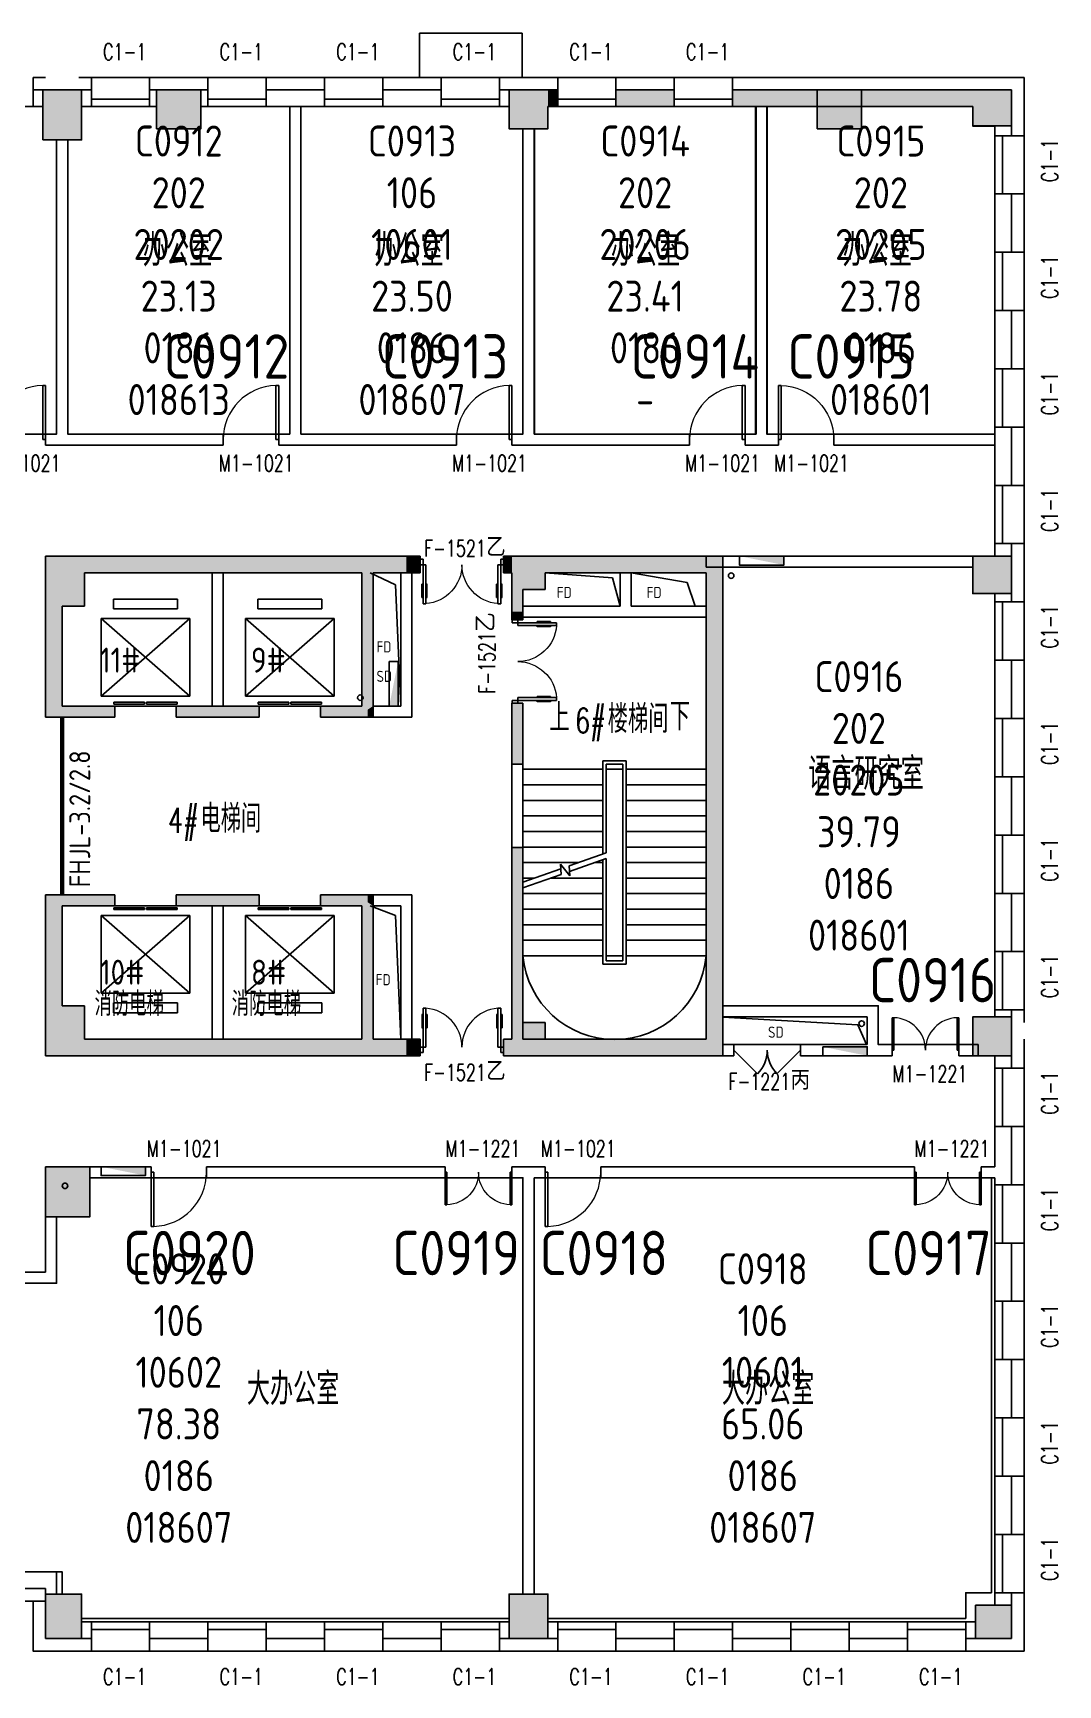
# Model space of a CAD drawing. Extents: x 1296333 to 1372130, y 313528 to 416301.
# Drawn here: x 1353669 to 1372130, y 313528 to 343290 of the extents above; entities that cross this region are included whole.
import ezdxf
from ezdxf.enums import TextEntityAlignment as Align

# ---------------------------------------------------------------- set-up
doc = ezdxf.new("R2010")
doc.units = 0
doc.header["$LTSCALE"] = 1000
doc.header["$MEASUREMENT"] = 0
for name, color, linetype in [('body', 30, 'Continuous'), ('name', 1, 'Continuous'), ('RM$', 5, 'Continuous'), ('RM$TXT', 5, 'Continuous'), ('消防', 222, 'Continuous')]:
    doc.layers.add(name, color=color, linetype=linetype)
doc.styles.add('-宋体', font='GBENOR.shx', dxfattribs={"bigfont": 'GBCBIG.shx'})
doc.styles.add('_TCH_DIM', font='SIMPLEX', dxfattribs={"bigfont": 'GBCBIG'})
doc.styles.add('_TCH_WINDOW', font='txt.shx', dxfattribs={"height": 3.5, "bigfont": 'hztxt.shx'})
doc.styles.get("Standard").update_dxf_attribs({"font": 'gbenor.shx', "bigfont": 'gbcbig.shx'})

# ---------------------------------------------------------------- blocks, each defined once
blk = doc.blocks.new('cde')
at = {"layer": '消防'}
blk.add_hatch(color=256, dxfattribs=at).paths.add_polyline_path([(-873427, -271674), (-874227, -271674), (-873427, -271834)])
blk.add_lwpolyline([(-874227, -271674), (-873427, -271674), (-873427, -271834), (-874227, -271834)], close=True, dxfattribs=at)
blk = doc.blocks.new('dxwq')
at = {"layer": 'name'}
for s, height, p in [('11#', 450, (-1113045, -382377)), ('9#', 450, (-1110324, -382377)), ('10#', 450, (-1113045, -388000)), ('8#', 450, (-1110324, -388000)), ('消防电梯', 434, (-1110671, -388562))]:
    blk.add_text(s, height=height, dxfattribs=at).set_placement(p)
blk = doc.blocks.new('$WINLIB2D$00000004')
for p, q in [((-0.5, 0.5), (0.5, 0.5)), ((-0.5, 0.241), (0.5, 0.241)), ((-0.5, -0.5), (0.5, -0.5))]:
    blk.add_line(p, q)
blk = doc.blocks.new('$DorLib2D$00000002')
for p, q in [((-0.5, 0), (-0.5, 0.4875)), ((-0.475, 0.4875), (-0.5, 0.4875)), ((-0.475, 0), (-0.475, 0.4875)), ((0.475, 0), (0.475, 0.4875)), ((0.475, 0.4875), (0.5, 0.4875)), ((0.5, 0), (0.5, 0.4875)), ((-0.5, 0), (-0.475, 0)), ((0.5, 0), (0.475, 0))]:
    blk.add_line(p, q)
at = {"lineweight": 13}
for centre, start, end in [((-0.4875, 0), 0, 88.53072), ((0.4875, 0), 91.46928, 180)]:
    blk.add_arc(centre, 0.4875, start, end, dxfattribs=at)
blk = doc.blocks.new('$DorLib2D$00000001')
for p, q in [((0.45, 0.975), (0.5, 0.975)), ((0.45, 0), (0.45, 0.975)), ((0.5, 0), (0.5, 0.975)), ((0.5, 0), (0.45, 0))]:
    blk.add_line(p, q)
at = {"lineweight": 13}
blk.add_arc((0.475, 0), 0.975, 91.4693, 180, dxfattribs=at)
blk = doc.blocks.new('$TCHSYS$LDOR22D')
for p, q in [((-0.517, 0.833), (-0.017, 0.833)), ((-0.517, 0.833), (-0.517, 0.667)), ((-0.017, 0.833), (-0.017, 0.667)), ((0.017, 0.833), (0.017, 0.667)), ((0.017, 0.833), (0.517, 0.833)), ((0.517, 0.833), (0.517, 0.667)), ((-0.517, 0.667), (-0.017, 0.667)), ((0.017, 0.667), (0.517, 0.667)), ((-0.5, 0.5), (0.5, 0.5))]:
    blk.add_line(p, q)
blk = doc.blocks.new('$DorLib2D$00000011')
for p, q in [((-0.467, 0.471), (-0.467, -0.062)), ((-0.467, 0.471), (-0.433, 0.471)), ((-0.433, 0.471), (-0.433, 0.004)), ((0.433, 0.471), (0.433, 0.004)), ((0.467, 0.471), (0.433, 0.471)), ((0.467, 0.471), (0.467, -0.062)), ((-0.483, 0.396), (-0.467, 0.396)), ((-0.483, 0.235), (-0.467, 0.235)), ((-0.417, 0.396), (-0.433, 0.396)), ((-0.417, 0.235), (-0.433, 0.235)), ((0.417, 0.396), (0.433, 0.396)), ((0.417, 0.235), (0.433, 0.235)), ((0.483, 0.396), (0.467, 0.396)), ((0.483, 0.235), (0.467, 0.235)), ((-0.5, 0.004), (-0.433, 0.004)), ((-0.5, 0.004), (-0.5, -0.062)), ((0.5, 0.004), (0.433, 0.004)), ((0.5, 0.004), (0.5, -0.062)), ((-0.5, -0.062), (-0.467, -0.062)), ((0.5, -0.062), (0.467, -0.062))]:
    blk.add_line(p, q)
at = {"lineweight": 13}
for p, q in [((-0.483, 0.396), (-0.483, 0.235)), ((-0.417, 0.396), (-0.417, 0.235)), ((0.417, 0.396), (0.417, 0.235)), ((0.483, 0.396), (0.483, 0.235))]:
    blk.add_line(p, q, dxfattribs=at)
for centre, start, end in [((-0.467, 0.004), 0, 85.904), ((0.467, 0.004), 94.096, 180)]:
    blk.add_arc(centre, 0.467, start, end, dxfattribs=at)
blk = doc.blocks.new('$DorLib2D$00000116')
at = {"color": 0}
for p, q in [((-0.5, 0), (-0.146, 0.354)), ((0.5, 0), (0.146, 0.354))]:
    blk.add_line(p, q, dxfattribs=at)
for centre, start, end in [((-0.5, 0), 0, 45), ((0.5, 0), 135, 180)]:
    blk.add_arc(centre, 0.5, start, end, dxfattribs=at)

msp = doc.modelspace()

# ---------------------------------------------------------------- hatches: boundary and pattern name
at = {"layer": 'body'}
for points in [[(1353843, 341364), (1354543, 341364), (1354543, 342265), (1353843, 342265)], [(1355894, 342265), (1355894, 341565), (1356694, 341565), (1356694, 342265)], [(1362244, 342265), (1362244, 341564), (1362944, 341564), (1362944, 342265)], [(1362944, 342265), (1362944, 341965), (1363119, 341965), (1363119, 342265)], [(1365219, 342265), (1364169, 342265), (1364169, 341965), (1365219, 341965)], [(1370594, 341965), (1370594, 342265), (1366269, 342265), (1366269, 341965)], [(1367794, 342264), (1367794, 341564), (1368594, 341564), (1368594, 342264)], [(1370594, 341615), (1371294, 341615), (1371294, 342265), (1370594, 342265)], [(1353894, 332965), (1354594, 332965), (1354594, 333865), (1353894, 333865)], [(1354594, 333865), (1354594, 333565), (1356994, 333565), (1356994, 333865)], [(1356994, 333865), (1356994, 333565), (1359594, 333565), (1359694, 333665), (1359694, 333865)], [(1359694, 333665), (1359594, 333565), (1359594, 331165), (1359694, 331098), (1359794, 331165), (1359794, 333565)], [(1359694, 333665), (1359794, 333565), (1360394, 333565), (1360394, 333865), (1359694, 333865)], [(1360394, 333565), (1360644, 333565), (1360644, 333865), (1360394, 333865)], [(1362294, 333865), (1362144, 333865), (1362144, 333565), (1362294, 333565)], [(1362294, 333265), (1362894, 333265), (1362894, 333865), (1362294, 333865)], [(1362894, 333865), (1362894, 333565), (1364344, 333565), (1364344, 333865)], [(1364344, 333865), (1364344, 333565), (1365794, 333565), (1366094, 333865)], [(1366094, 333865), (1365794, 333565), (1365794, 332865), (1366094, 332865)], [(1370594, 333190), (1371294, 333190), (1371294, 333865), (1370594, 333865)], [(1362494, 333265), (1362294, 333265), (1362294, 332865), (1362494, 332865)], [(1354194, 332965), (1353894, 332965), (1353894, 330965), (1354194, 331165)], [(1362294, 332865), (1362294, 332715), (1362494, 332715), (1362494, 332865)], [(1366094, 332865), (1365794, 332865), (1365794, 325165), (1366094, 324865)], [(1353894, 330965), (1355144, 330965), (1355144, 331165), (1354194, 331165)], [(1356994, 331165), (1356244, 331165), (1356244, 330965), (1356994, 330965)], [(1356994, 330965), (1357744, 330965), (1357744, 331165), (1356994, 331165)], [(1359594, 331165), (1358844, 331165), (1358844, 330965), (1359694, 330965), (1359694, 331098)], [(1359694, 331098), (1359694, 330965), (1359794, 330965), (1359794, 331165)], [(1362494, 330115), (1362494, 331215), (1362294, 331215), (1362294, 330115)], [(1362294, 325465), (1362494, 325465), (1362494, 328615), (1362294, 328615)], [(1353894, 325765), (1354194, 325765), (1354194, 327565), (1353894, 327765)], [(1354194, 327565), (1355144, 327565), (1355144, 327765), (1353894, 327765)], [(1356994, 327765), (1356244, 327765), (1356244, 327565), (1356994, 327565)], [(1356994, 327565), (1357744, 327565), (1357744, 327765), (1356994, 327765)], [(1359694, 327765), (1358844, 327765), (1358844, 327565), (1359594, 327565), (1359694, 327631)], [(1359794, 327765), (1359694, 327765), (1359694, 327631), (1359794, 327565)], [(1359694, 327631), (1359594, 327565), (1359594, 325165), (1359694, 325065), (1359794, 325165), (1359794, 327565)], [(1353894, 324865), (1354594, 324865), (1354594, 325765), (1353894, 325765)], [(1362294, 324865), (1362894, 324865), (1362894, 325465), (1362294, 325465)], [(1370594, 324865), (1371294, 324865), (1371294, 325565), (1370594, 325565)], [(1354594, 325165), (1354594, 324865), (1356994, 324865), (1356994, 325165)], [(1356994, 325165), (1356994, 324865), (1359694, 324865), (1359694, 325065), (1359594, 325165)], [(1359694, 325065), (1359694, 324865), (1360394, 324865), (1360394, 325165), (1359794, 325165)], [(1360394, 324865), (1360644, 324865), (1360644, 325165), (1360394, 325165)], [(1362594, 324865), (1362294, 324865), (1362294, 325165), (1362144, 325165), (1362144, 324865), (1362594, 324865)], [(1362894, 325165), (1362894, 324865), (1362594, 324865), (1362594, 324865), (1366094, 324865), (1365794, 325165)], [(1353894, 321965), (1354694, 321965), (1354694, 322865), (1353894, 322865)], [(1353894, 314365), (1354544, 314365), (1354544, 315165), (1353894, 315165)], [(1362244, 314365), (1362944, 314365), (1362944, 315165), (1362244, 315165)], [(1370644, 314365), (1371294, 314365), (1371294, 314965), (1370644, 314965)]]:
    msp.add_hatch(color=256, dxfattribs=at).paths.add_polyline_path(points)

# ---------------------------------------------------------------- linework, layer by layer
for p, q in [((1360630, 342490), (1360630, 343290)), ((1360630, 343290), (1362480, 343290)), ((1362480, 342490), (1362480, 343290)), ((1353894, 342490), (1353669, 342490)), ((1353669, 342490), (1353669, 342265)), ((1353843, 342265), (1353669, 342265)), ((1353669, 342265), (1353669, 341965)), ((1354543, 342265), (1353843, 342265)), ((1353843, 342265), (1353843, 341364)), ((1354719, 342490), (1354494, 342490)), ((1354719, 342265), (1354543, 342265)), ((1354543, 341364), (1354543, 342265)), ((1354719, 342490), (1354719, 342265)), ((1354719, 341965), (1354719, 342265)), ((1356294, 342490), (1355769, 342490)), ((1355769, 342490), (1355769, 342265)), ((1355894, 342265), (1355769, 342265)), ((1355769, 342265), (1355769, 341965)), ((1355894, 342265), (1355894, 341565)), ((1356694, 342265), (1355894, 342265)), ((1356819, 342490), (1356294, 342490)), ((1356819, 342265), (1356694, 342265)), ((1356694, 341565), (1356694, 342265)), ((1356819, 342490), (1356819, 342265)), ((1356819, 341965), (1356819, 342265)), ((1358919, 342490), (1357869, 342490)), ((1357869, 342490), (1357869, 342265)), ((1358919, 342265), (1357869, 342265)), ((1357869, 342265), (1357869, 341965)), ((1358919, 342490), (1358919, 342265)), ((1358919, 341965), (1358919, 342265)), ((1361019, 342490), (1359969, 342490)), ((1359969, 342490), (1359969, 342265)), ((1361019, 342265), (1359969, 342265)), ((1359969, 342265), (1359969, 341965)), ((1361019, 342490), (1361019, 342265)), ((1361019, 341965), (1361019, 342265)), ((1362585, 342490), (1362069, 342490)), ((1362069, 342490), (1362069, 342265)), ((1362244, 342265), (1362069, 342265)), ((1362069, 342265), (1362069, 341965)), ((1362244, 342265), (1362244, 341564)), ((1362944, 342265), (1362244, 342265)), ((1363119, 342490), (1362585, 342490)), ((1363119, 342265), (1362944, 342265)), ((1363119, 342490), (1363119, 342265)), ((1363119, 341965), (1363119, 342265)), ((1365219, 342490), (1364169, 342490)), ((1364169, 342490), (1364169, 342265)), ((1365219, 342265), (1364169, 342265)), ((1364169, 342265), (1364169, 341965)), ((1365219, 342490), (1365219, 342265)), ((1365219, 341965), (1365219, 342265)), ((1371519, 342490), (1366269, 342490)), ((1366269, 342490), (1366269, 342265)), ((1370594, 342265), (1366269, 342265)), ((1366269, 342265), (1366269, 341965)), ((1367794, 342264), (1367794, 341564)), ((1368594, 342264), (1367794, 342264)), ((1368594, 341564), (1368594, 342264)), ((1371294, 342265), (1370594, 342265)), ((1371294, 341615), (1371294, 342265)), ((1371519, 341440), (1371519, 342490)), ((1353669, 341965), (1353843, 341965)), ((1354543, 341965), (1354719, 341965)), ((1355769, 341965), (1355894, 341965)), ((1356694, 341965), (1356819, 341965)), ((1357869, 341965), (1358919, 341965)), ((1358294, 341965), (1358294, 336065)), ((1358494, 341965), (1358294, 341965)), ((1358494, 341965), (1358494, 336065)), ((1359969, 341965), (1361019, 341965)), ((1362069, 341965), (1362244, 341965)), ((1362944, 341965), (1363119, 341965)), ((1362944, 341564), (1362944, 341965)), ((1364169, 341965), (1365219, 341965)), ((1366269, 341965), (1370594, 341965)), ((1366694, 341965), (1366694, 336065)), ((1366894, 341965), (1366694, 341965)), ((1366894, 341965), (1366894, 336065)), ((1370594, 341965), (1370594, 341615)), ((1353843, 341364), (1354543, 341364)), ((1354093, 341364), (1354093, 336065)), ((1354293, 341364), (1354293, 336065)), ((1355894, 341565), (1356694, 341565)), ((1362244, 341564), (1362944, 341564)), ((1362493, 341564), (1362493, 336065)), ((1362693, 341564), (1362693, 336065)), ((1367794, 341564), (1368594, 341564)), ((1370594, 341615), (1371294, 341615)), ((1370994, 341615), (1370994, 341440)), ((1370994, 341440), (1371294, 341440)), ((1371294, 341440), (1371294, 341615)), ((1371519, 341440), (1371294, 341440)), ((1371294, 340390), (1370994, 340390)), ((1370994, 340390), (1370994, 339340)), ((1371294, 339340), (1371294, 340390)), ((1371519, 340390), (1371294, 340390)), ((1371519, 339340), (1371519, 340390)), ((1370994, 339340), (1371294, 339340)), ((1371519, 339340), (1371294, 339340)), ((1371294, 338290), (1370994, 338290)), ((1370994, 338290), (1370994, 337240)), ((1371294, 337240), (1371294, 338290)), ((1371519, 338290), (1371294, 338290)), ((1371519, 337240), (1371519, 338290)), ((1370994, 337240), (1371294, 337240)), ((1371519, 337240), (1371294, 337240)), ((1354093, 336065), (1353893, 336065)), ((1353893, 336065), (1353893, 335865)), ((1357094, 336065), (1354293, 336065)), ((1357094, 335865), (1357094, 336065)), ((1358294, 336065), (1358094, 336065)), ((1358094, 336065), (1358094, 335865)), ((1361294, 336065), (1358494, 336065)), ((1361294, 335865), (1361294, 336065)), ((1362493, 336065), (1362294, 336065)), ((1362294, 336065), (1362294, 335865)), ((1365494, 336065), (1362693, 336065)), ((1365494, 335865), (1365494, 336065)), ((1366694, 336065), (1366494, 336065)), ((1366494, 336065), (1366494, 335865)), ((1367094, 336065), (1366894, 336065)), ((1367094, 335865), (1367094, 336065)), ((1370994, 336065), (1368094, 336065)), ((1368094, 336065), (1368094, 335865)), ((1371294, 336190), (1370994, 336190)), ((1370994, 336190), (1370994, 335140)), ((1370994, 335865), (1370994, 336065)), ((1371294, 335140), (1371294, 336190)), ((1371519, 336190), (1371294, 336190)), ((1371519, 335140), (1371519, 336190)), ((1353893, 335865), (1354093, 335865)), ((1354093, 335865), (1357094, 335865)), ((1358094, 335865), (1358294, 335865)), ((1358294, 335865), (1361294, 335865)), ((1362294, 335865), (1362485, 335865)), ((1362485, 335865), (1365494, 335865)), ((1366494, 335865), (1366694, 335865)), ((1366694, 335865), (1367094, 335865)), ((1368094, 335865), (1370994, 335865)), ((1370994, 335140), (1371294, 335140)), ((1371519, 335140), (1371294, 335140)), ((1371294, 334090), (1370994, 334090)), ((1370994, 334090), (1370994, 333865)), ((1371294, 333865), (1371294, 334090)), ((1371519, 334090), (1371294, 334090)), ((1371519, 333865), (1371519, 334090)), ((1354594, 333865), (1353894, 333865)), ((1353894, 333865), (1353894, 332965)), ((1354594, 333865), (1356994, 333865)), ((1356994, 333865), (1359694, 333865)), ((1359694, 333865), (1360394, 333865)), ((1360644, 333865), (1360394, 333865)), ((1360644, 333565), (1360644, 333865)), ((1362294, 333865), (1362144, 333865)), ((1362144, 333865), (1362144, 333565)), ((1362894, 333865), (1362294, 333865)), ((1362894, 333865), (1364344, 333865)), ((1364344, 333865), (1366094, 333865)), ((1370594, 333865), (1365794, 333865)), ((1365794, 333665), (1365794, 333865)), ((1370594, 333665), (1365794, 333665)), ((1366094, 333865), (1366094, 332865)), ((1371294, 333865), (1370594, 333865)), ((1370594, 333865), (1370594, 333190)), ((1371294, 333190), (1371294, 333865)), ((1371519, 333040), (1371519, 333865)), ((1354594, 333565), (1356994, 333565)), ((1354594, 332965), (1354594, 333565)), ((1356894, 333565), (1356894, 331165)), ((1356994, 333565), (1359594, 333565)), ((1357094, 333565), (1357094, 331165)), ((1359594, 333565), (1359594, 331165)), ((1359744, 333565), (1360199, 333348)), ((1359794, 333565), (1359794, 331165)), ((1359794, 333565), (1360394, 333565)), ((1360199, 333348), (1360294, 331165)), ((1360294, 333565), (1360294, 331165)), ((1360394, 333565), (1360644, 333565)), ((1360494, 333565), (1360494, 330965)), ((1362144, 333565), (1362294, 333565)), ((1362294, 333565), (1362294, 333265)), ((1362894, 333565), (1364104, 333474)), ((1362894, 333565), (1364344, 333565)), ((1362894, 333265), (1362894, 333565)), ((1364104, 333474), (1364244, 332965)), ((1364244, 332965), (1364244, 333565)), ((1364344, 333565), (1365794, 333565)), ((1364444, 333565), (1365454, 333391)), ((1364444, 332965), (1364444, 333565)), ((1365454, 333391), (1365594, 332965)), ((1365794, 333565), (1365794, 332865)), ((1355119, 333090), (1355119, 332915)), ((1356269, 333090), (1355119, 333090)), ((1356269, 332915), (1356269, 333090)), ((1357719, 333090), (1357719, 332915)), ((1358869, 333090), (1357719, 333090)), ((1358869, 332915), (1358869, 333090)), ((1362294, 332865), (1362294, 333265)), ((1362494, 333265), (1362894, 333265)), ((1362494, 332865), (1362494, 333265)), ((1370594, 333190), (1371294, 333190)), ((1370994, 333190), (1370994, 333040)), ((1370994, 333040), (1371294, 333040)), ((1371294, 333040), (1371294, 333190)), ((1371519, 333040), (1371294, 333040)), ((1353894, 330965), (1353894, 332965)), ((1354194, 331165), (1354194, 332965)), ((1354194, 332965), (1354594, 332965)), ((1354894, 332740), (1354894, 331340)), ((1356494, 332740), (1354894, 332740)), ((1354894, 332740), (1356494, 331340)), ((1354894, 331340), (1356494, 332740)), ((1355119, 332915), (1356269, 332915)), ((1356494, 331340), (1356494, 332740)), ((1357494, 332740), (1357494, 331340)), ((1359094, 332740), (1357494, 332740)), ((1357494, 332740), (1359094, 331340)), ((1357494, 331340), (1359094, 332740)), ((1357719, 332915), (1358869, 332915)), ((1359094, 331340), (1359094, 332740)), ((1362294, 332865), (1362294, 332715)), ((1362494, 332965), (1364244, 332965)), ((1362494, 332715), (1362494, 332865)), ((1362494, 332765), (1364344, 332765)), ((1364344, 332765), (1365794, 332765)), ((1364444, 332965), (1365794, 332965)), ((1365794, 332865), (1365794, 325165)), ((1366094, 332865), (1366094, 324865)), ((1362294, 332715), (1362494, 332715)), ((1371294, 331990), (1370994, 331990)), ((1370994, 331990), (1370994, 330940)), ((1371294, 330940), (1371294, 331990)), ((1371519, 331990), (1371294, 331990)), ((1371519, 330940), (1371519, 331990)), ((1354894, 331340), (1356494, 331340)), ((1357494, 331340), (1359094, 331340)), ((1353894, 330965), (1355144, 330965)), ((1355144, 331165), (1354194, 331165)), ((1355144, 330965), (1355144, 331165)), ((1356994, 331165), (1356244, 331165)), ((1356244, 331165), (1356244, 330965)), ((1356244, 330965), (1356994, 330965)), ((1357744, 331165), (1356994, 331165)), ((1356994, 330965), (1357744, 330965)), ((1357744, 330965), (1357744, 331165)), ((1359594, 331165), (1358844, 331165)), ((1358844, 331165), (1358844, 330965)), ((1358844, 330965), (1359694, 330965)), ((1359694, 330965), (1359794, 330965)), ((1359794, 331165), (1360294, 331165)), ((1359794, 331165), (1359794, 331165)), ((1359794, 331165), (1359794, 330965)), ((1359794, 330965), (1360494, 330965)), ((1362494, 331215), (1362294, 331215)), ((1362294, 331215), (1362294, 330115)), ((1362494, 330115), (1362494, 331215)), ((1370994, 330940), (1371294, 330940)), ((1371519, 330940), (1371294, 330940)), ((1362294, 330115), (1362294, 328615)), ((1362294, 330115), (1362494, 330115)), ((1362494, 330115), (1362494, 328615)), ((1364354, 330175), (1363934, 330175)), ((1363934, 330175), (1363934, 328501)), ((1364294, 330115), (1363994, 330115)), ((1363994, 330115), (1363994, 328522)), ((1364294, 326575), (1364294, 330115)), ((1364354, 326515), (1364354, 330175)), ((1362494, 330025), (1362494, 327993)), ((1363934, 330025), (1362494, 330025)), ((1363994, 330025), (1363994, 328522)), ((1363994, 330025), (1364294, 330025)), ((1364294, 326665), (1364294, 330025)), ((1364354, 330025), (1365794, 330025)), ((1365794, 326665), (1365794, 330025)), ((1371294, 329890), (1370994, 329890)), ((1370994, 329890), (1370994, 328840)), ((1371294, 328840), (1371294, 329890)), ((1371519, 329890), (1371294, 329890)), ((1371519, 328840), (1371519, 329890)), ((1363934, 329745), (1362494, 329745)), ((1363934, 329465), (1362494, 329465)), ((1364354, 329745), (1365794, 329745)), ((1364354, 329465), (1365794, 329465)), ((1363934, 329185), (1362494, 329185)), ((1364354, 329185), (1365794, 329185)), ((1363934, 328905), (1362494, 328905)), ((1364354, 328905), (1365794, 328905)), ((1362294, 325465), (1362294, 328615)), ((1362294, 328615), (1362494, 328615)), ((1363934, 328625), (1362494, 328625)), ((1362494, 325465), (1362494, 328615)), ((1364354, 328625), (1365794, 328625)), ((1370994, 328840), (1371294, 328840)), ((1371519, 328840), (1371294, 328840)), ((1363491, 328345), (1362494, 328345)), ((1363338, 328108), (1363167, 328316)), ((1363167, 328316), (1363182, 328130)), ((1363994, 328522), (1363325, 328286)), ((1363325, 328286), (1363338, 328108)), ((1363994, 328416), (1363332, 328183)), ((1363934, 328345), (1363792, 328345)), ((1363934, 328395), (1363934, 326515)), ((1363994, 328416), (1363994, 326665)), ((1363994, 328416), (1363994, 326575)), ((1364354, 328345), (1365794, 328345)), ((1363174, 328233), (1362494, 327993)), ((1363182, 328130), (1362494, 327887)), ((1362696, 328065), (1362494, 328065)), ((1363934, 328065), (1362997, 328065)), ((1364354, 328065), (1365794, 328065)), ((1353894, 325765), (1353894, 327765)), ((1355144, 327765), (1353894, 327765)), ((1355144, 327565), (1355144, 327765)), ((1356994, 327765), (1356244, 327765)), ((1356244, 327765), (1356244, 327565)), ((1357744, 327765), (1356994, 327765)), ((1357744, 327565), (1357744, 327765)), ((1359694, 327765), (1358844, 327765)), ((1358844, 327765), (1358844, 327565)), ((1359794, 327765), (1359694, 327765)), ((1359794, 327565), (1359794, 327765)), ((1359794, 327765), (1360494, 327765)), ((1360494, 327765), (1360494, 325165)), ((1362494, 327887), (1362494, 326665)), ((1363934, 327785), (1362494, 327785)), ((1364354, 327785), (1365794, 327785)), ((1371294, 327790), (1370994, 327790)), ((1370994, 327790), (1370994, 326740)), ((1371294, 326740), (1371294, 327790)), ((1371519, 327790), (1371294, 327790)), ((1371519, 326740), (1371519, 327790)), ((1354194, 325765), (1354194, 327565)), ((1354194, 327565), (1355144, 327565)), ((1354894, 325990), (1354894, 327390)), ((1354894, 327390), (1356494, 327390)), ((1354894, 325990), (1356494, 327390)), ((1354894, 327390), (1356494, 325990)), ((1356244, 327565), (1356994, 327565)), ((1356494, 327390), (1356494, 325990)), ((1356894, 327565), (1356894, 325165)), ((1356994, 327565), (1357744, 327565)), ((1357094, 327565), (1357094, 325165)), ((1357494, 325990), (1357494, 327390)), ((1357494, 327390), (1359094, 327390)), ((1357494, 325990), (1359094, 327390)), ((1357494, 327390), (1359094, 325990)), ((1358844, 327565), (1359594, 327565)), ((1359094, 327390), (1359094, 325990)), ((1359594, 327565), (1359594, 325165)), ((1359744, 327565), (1360199, 327389)), ((1359794, 327565), (1359794, 327565)), ((1359794, 327565), (1359794, 325165)), ((1359794, 327565), (1360294, 327565)), ((1360199, 327389), (1360294, 325165)), ((1360294, 327565), (1360294, 325165)), ((1363934, 327505), (1362494, 327505)), ((1364354, 327505), (1365794, 327505)), ((1363934, 327225), (1362494, 327225)), ((1364354, 327225), (1365794, 327225)), ((1363934, 326945), (1362494, 326945)), ((1364354, 326945), (1365794, 326945)), ((1363934, 326665), (1362494, 326665)), ((1362494, 326665), (1362494, 325165)), ((1363934, 326665), (1362494, 326665)), ((1363934, 326515), (1364354, 326515)), ((1364294, 326665), (1363994, 326665)), ((1363994, 326575), (1364294, 326575)), ((1364354, 326665), (1365794, 326665)), ((1365794, 326665), (1364354, 326665)), ((1365794, 325165), (1365794, 326665)), ((1370994, 326740), (1371294, 326740)), ((1371519, 326740), (1371294, 326740)), ((1356494, 325990), (1354894, 325990)), ((1359094, 325990), (1357494, 325990)), ((1353894, 325765), (1353894, 324865)), ((1354594, 325765), (1354194, 325765)), ((1354594, 325165), (1354594, 325765)), ((1355119, 325640), (1355119, 325815)), ((1355119, 325815), (1356269, 325815)), ((1356269, 325640), (1355119, 325640)), ((1356269, 325815), (1356269, 325640)), ((1357719, 325640), (1357719, 325815)), ((1357719, 325815), (1358869, 325815)), ((1358869, 325640), (1357719, 325640)), ((1358869, 325815), (1358869, 325640)), ((1368894, 325765), (1366094, 325765)), ((1366094, 325565), (1366094, 325765)), ((1368894, 325765), (1368894, 325065)), ((1371294, 325690), (1370994, 325690)), ((1370994, 325690), (1370994, 325565)), ((1371294, 325565), (1371294, 325690)), ((1371519, 325690), (1371294, 325690)), ((1371519, 325465), (1371519, 325690)), ((1362294, 325465), (1362294, 325165)), ((1362894, 325465), (1362494, 325465)), ((1362894, 325165), (1362894, 325465)), ((1368694, 325565), (1366094, 325565)), ((1366094, 325558), (1368524, 325423)), ((1368524, 325423), (1368681, 325065)), ((1368694, 325565), (1368694, 325065)), ((1371294, 325565), (1370594, 325565)), ((1370594, 325565), (1370594, 324865)), ((1371294, 324865), (1371294, 325565)), ((1354594, 325165), (1356994, 325165)), ((1356994, 325165), (1359594, 325165)), ((1359794, 325165), (1360394, 325165)), ((1360644, 325165), (1360394, 325165)), ((1360644, 324865), (1360644, 325165)), ((1362294, 325165), (1362144, 325165)), ((1362144, 325165), (1362144, 324865)), ((1362494, 325165), (1365794, 325165)), ((1362894, 325165), (1365794, 325165)), ((1366294, 325065), (1366094, 325065)), ((1366094, 325065), (1366094, 324865)), ((1367494, 325065), (1366294, 325065)), ((1366294, 324865), (1366294, 325065)), ((1368694, 325065), (1367494, 325065)), ((1367494, 325065), (1367494, 324865)), ((1369144, 325065), (1368894, 325065)), ((1369144, 324865), (1369144, 325065)), ((1370694, 325065), (1370344, 325065)), ((1370344, 325065), (1370344, 324865)), ((1370694, 324865), (1370694, 325065)), ((1371519, 324640), (1371519, 325165)), ((1353894, 324865), (1354594, 324865)), ((1354594, 324865), (1356994, 324865)), ((1356994, 324865), (1359694, 324865)), ((1359694, 324865), (1360394, 324865)), ((1360394, 324865), (1360644, 324865)), ((1362144, 324865), (1362294, 324865)), ((1362294, 324865), (1362894, 324865)), ((1362894, 324865), (1366094, 324865)), ((1366094, 324865), (1366294, 324865)), ((1367494, 324865), (1368794, 324865)), ((1368794, 324865), (1369144, 324865)), ((1370344, 324865), (1370694, 324865)), ((1370594, 324865), (1371294, 324865)), ((1370994, 324865), (1370994, 324640)), ((1371294, 324640), (1371294, 324865)), ((1370994, 324640), (1371294, 324640)), ((1371519, 324640), (1371294, 324640)), ((1371294, 323590), (1370994, 323590)), ((1370994, 323590), (1370994, 322865)), ((1371294, 322865), (1371294, 323590)), ((1371519, 323590), (1371294, 323590)), ((1371519, 322865), (1371519, 323590)), ((1354694, 322865), (1353894, 322865)), ((1353894, 322865), (1353894, 321965)), ((1355794, 322865), (1354694, 322865)), ((1354694, 321965), (1354694, 322865)), ((1354694, 322665), (1355794, 322665)), ((1355794, 322665), (1355794, 322865)), ((1361094, 322865), (1356794, 322865)), ((1356794, 322865), (1356794, 322665)), ((1356794, 322665), (1361094, 322665)), ((1361094, 322665), (1361094, 322865)), ((1362494, 322865), (1362294, 322865)), ((1362294, 322865), (1362294, 322665)), ((1362294, 322665), (1362494, 322665)), ((1362894, 322865), (1362494, 322865)), ((1362494, 315165), (1362494, 322665)), ((1362694, 315165), (1362694, 322665)), ((1362694, 322665), (1362894, 322665)), ((1362894, 322665), (1362894, 322865)), ((1369544, 322865), (1363894, 322865)), ((1363894, 322865), (1363894, 322665)), ((1363894, 322665), (1369544, 322665)), ((1369544, 322665), (1369544, 322865)), ((1370994, 322865), (1370744, 322865)), ((1370744, 322865), (1370744, 322665)), ((1370744, 322665), (1370994, 322665)), ((1370994, 322665), (1370994, 322540)), ((1371288, 322665), (1371288, 322665)), ((1371294, 322540), (1371294, 322865)), ((1371294, 322865), (1371294, 322865)), ((1371519, 322540), (1371519, 322865)), ((1370994, 322540), (1371294, 322540)), ((1371519, 322540), (1371294, 322540)), ((1353894, 320965), (1353894, 321965)), ((1353894, 321965), (1354694, 321965)), ((1354094, 320965), (1354094, 321965)), ((1371294, 321490), (1370994, 321490)), ((1370994, 321490), (1370994, 320440)), ((1371294, 320440), (1371294, 321490)), ((1371519, 321490), (1371294, 321490)), ((1371519, 320440), (1371519, 321490)), ((1353894, 320965), (1350094, 320965)), ((1354094, 320765), (1354094, 320965)), ((1353894, 320765), (1350094, 320765)), ((1353894, 320765), (1353894, 320765)), ((1353894, 320765), (1354094, 320765)), ((1370994, 320440), (1371294, 320440)), ((1371519, 320440), (1371294, 320440)), ((1371294, 319390), (1370994, 319390)), ((1370994, 319390), (1370994, 318340)), ((1371294, 318340), (1371294, 319390)), ((1371519, 319390), (1371294, 319390)), ((1371519, 318340), (1371519, 319390)), ((1370994, 318340), (1371294, 318340)), ((1371519, 318340), (1371294, 318340)), ((1371294, 317290), (1370994, 317290)), ((1370994, 317290), (1370994, 316240)), ((1371294, 316240), (1371294, 317290)), ((1371519, 317290), (1371294, 317290)), ((1371519, 316240), (1371519, 317290)), ((1370994, 316240), (1371294, 316240)), ((1371519, 316240), (1371294, 316240)), ((1353444, 315565), (1354094, 315565)), ((1354094, 315165), (1354094, 315565)), ((1353144, 315265), (1353894, 315265)), ((1353894, 315165), (1353894, 315265)), ((1371294, 315190), (1370994, 315190)), ((1370994, 315190), (1370994, 314965)), ((1371294, 314965), (1371294, 315190)), ((1371519, 315190), (1371294, 315190)), ((1371519, 314140), (1371519, 315190)), ((1352919, 315040), (1353894, 315040)), ((1354544, 315165), (1353894, 315165)), ((1353894, 315165), (1353894, 314365)), ((1354544, 314365), (1354544, 315165)), ((1362944, 315165), (1362244, 315165)), ((1362244, 315165), (1362244, 314365)), ((1362944, 314365), (1362944, 315165)), ((1371294, 314965), (1370644, 314965)), ((1370644, 314965), (1370644, 314365)), ((1371294, 314365), (1371294, 314965)), ((1354719, 314665), (1354544, 314665)), ((1354719, 314365), (1354719, 314665)), ((1356819, 314665), (1355769, 314665)), ((1355769, 314665), (1355769, 314365)), ((1356819, 314365), (1356819, 314665)), ((1358919, 314665), (1357869, 314665)), ((1357869, 314665), (1357869, 314365)), ((1358919, 314365), (1358919, 314665)), ((1361019, 314665), (1359969, 314665)), ((1359969, 314665), (1359969, 314365)), ((1361019, 314365), (1361019, 314665)), ((1362244, 314665), (1362069, 314665)), ((1362069, 314665), (1362069, 314365)), ((1363119, 314665), (1362944, 314665)), ((1363119, 314365), (1363119, 314665)), ((1365219, 314665), (1364169, 314665)), ((1364169, 314665), (1364169, 314365)), ((1365219, 314365), (1365219, 314665)), ((1367319, 314665), (1366269, 314665)), ((1366269, 314665), (1366269, 314365)), ((1367319, 314365), (1367319, 314665)), ((1369419, 314665), (1368369, 314665)), ((1368369, 314665), (1368369, 314365)), ((1369419, 314365), (1369419, 314665)), ((1370644, 314665), (1370469, 314665)), ((1370469, 314665), (1370469, 314365)), ((1353894, 314365), (1354544, 314365)), ((1354544, 314365), (1354719, 314365)), ((1354719, 314140), (1354719, 314365)), ((1355769, 314365), (1356819, 314365)), ((1355769, 314140), (1355769, 314365)), ((1356819, 314140), (1356819, 314365)), ((1357869, 314365), (1358919, 314365)), ((1357869, 314140), (1357869, 314365)), ((1358919, 314140), (1358919, 314365)), ((1359969, 314365), (1361019, 314365)), ((1359969, 314140), (1359969, 314365)), ((1361019, 314140), (1361019, 314365)), ((1362069, 314365), (1362244, 314365)), ((1362069, 314140), (1362069, 314365)), ((1362244, 314365), (1362944, 314365)), ((1362944, 314365), (1363119, 314365)), ((1363119, 314140), (1363119, 314365)), ((1364169, 314365), (1365219, 314365)), ((1364169, 314140), (1364169, 314365)), ((1365219, 314140), (1365219, 314365)), ((1366269, 314365), (1367319, 314365)), ((1366269, 314140), (1366269, 314365)), ((1367319, 314140), (1367319, 314365)), ((1368369, 314365), (1369419, 314365)), ((1368369, 314140), (1368369, 314365)), ((1369419, 314140), (1369419, 314365)), ((1370469, 314365), (1370644, 314365)), ((1370469, 314140), (1370469, 314365)), ((1370644, 314365), (1371294, 314365)), ((1353894, 314140), (1354719, 314140)), ((1355769, 314140), (1356819, 314140)), ((1357869, 314140), (1358919, 314140)), ((1359969, 314140), (1361019, 314140)), ((1362069, 314140), (1362594, 314140)), ((1362594, 314140), (1363119, 314140)), ((1364169, 314140), (1365219, 314140)), ((1366269, 314140), (1367319, 314140)), ((1368369, 314140), (1369419, 314140)), ((1370469, 314140), (1371519, 314140))]:
    msp.add_line(p, q, dxfattribs=at)
for points in [[(1363126, 330455, 0, 0, 0), (1363126, 329925, 120, 0, 0), (1363126, 329475, 0, 0, 0)], [(1365281, 330576, 0, 0, 0), (1365281, 326248, 0, 0, 0), (1363131, 326248, 0, 0, 0), (1363131, 328634, 120, 0, 0), (1363131, 329084, 0, 0, 0)]]:
    msp.add_lwpolyline(points, format="xyseb", dxfattribs=at)
msp.add_lwpolyline([(1353894, 314140), (1353669, 314140), (1353669, 315040)], dxfattribs=at)
msp.add_arc((1364144, 326815), 1657, 185.2155, 354.7845, dxfattribs=at)
at = {"layer": 'RM$'}
for points in [[(1353843, 341364), (1353843, 341965), (1350519, 341965), (1350519, 336065), (1354093, 336065), (1354093, 341364)], [(1358294, 341965), (1358294, 336065), (1354293, 336065), (1354293, 341364), (1354543, 341364), (1354543, 341965), (1355894, 341965), (1355894, 341565), (1356694, 341565), (1356694, 341965)], [(1358494, 341965), (1362244, 341965), (1362244, 341564), (1362493, 341564), (1362493, 336065), (1358494, 336065)], [(1366685, 341964), (1362944, 341964), (1362944, 341564), (1362702, 341564), (1362702, 336064), (1366685, 336064)], [(1366885, 341964), (1366885, 341964), (1366885, 341964), (1367794, 341964), (1367794, 341564), (1368594, 341564), (1368594, 341964), (1370594, 341964), (1370594, 341614), (1370994, 341614), (1370994, 336064), (1366885, 336064)], [(1366094, 333665), (1370594, 333665), (1370594, 333190), (1370994, 333190), (1370994, 325565), (1370594, 325565), (1370594, 325065), (1368893, 325065), (1368894, 325765), (1366094, 325765)], [(1350094, 320765), (1350094, 320065), (1350444, 320065), (1350444, 319165), (1351194, 319165), (1351194, 318265), (1351944, 318265), (1351944, 317365), (1352694, 317365), (1352694, 316465), (1353444, 316465), (1353444, 315565), (1354194, 315565), (1354194, 315165), (1354544, 315165), (1354544, 314727), (1362244, 314727), (1362244, 315165), (1362494, 315165), (1362494, 322665), (1354694, 322665), (1354694, 321965), (1354094, 321965), (1354094, 320765)], [(1362694, 322665), (1370931, 322665), (1370931, 315190), (1370469, 315190), (1370469, 314727), (1362944, 314727), (1362944, 315165), (1362694, 315165)]]:
    msp.add_lwpolyline(points, close=True, dxfattribs=at)
at = {"layer": '消防', "const_width": 80}
msp.add_lwpolyline([(1354194, 330965), (1354194, 327765)], dxfattribs=at)
at = {"layer": '消防', "linetype": 'Continuous'}
for centre in [(1366244, 333514), (1359564, 331315), (1368594, 325444), (1354244, 322520)]:
    msp.add_circle(centre, 50, dxfattribs=at)

# ---------------------------------------------------------------- block references
at = {"layer": 'body'}
ref = msp.add_blockref('$WINLIB2D$00000004', (1355244, 342227), dxfattribs=dict(at, xscale=1050, yscale=525, zscale=1050, rotation=180))
ref.add_attrib('A', 'C1-1', (1354929, 342803), dxfattribs={"height": 297.5, "style": '_TCH_WINDOW', "width": 0.705882})
ref = msp.add_blockref('$WINLIB2D$00000004', (1357344, 342227), dxfattribs=dict(at, xscale=1050, yscale=525, zscale=1050, rotation=180))
ref.add_attrib('A', 'C1-1', (1357029, 342803), dxfattribs={"height": 297.5, "style": '_TCH_WINDOW', "width": 0.705882})
ref = msp.add_blockref('$WINLIB2D$00000004', (1359444, 342227), dxfattribs=dict(at, xscale=1050, yscale=525, zscale=1050, rotation=180))
ref.add_attrib('A', 'C1-1', (1359129, 342803), dxfattribs={"height": 297.5, "style": '_TCH_WINDOW', "width": 0.705882})
ref = msp.add_blockref('$WINLIB2D$00000004', (1361544, 342227), dxfattribs=dict(at, xscale=1050, yscale=525, zscale=1050, rotation=180))
ref.add_attrib('A', 'C1-1', (1361229, 342803), dxfattribs={"height": 297.5, "style": '_TCH_WINDOW', "width": 0.705882})
ref = msp.add_blockref('$WINLIB2D$00000004', (1363644, 342227), dxfattribs=dict(at, xscale=1050, yscale=525, zscale=1050, rotation=180))
ref.add_attrib('A', 'C1-1', (1363329, 342803), dxfattribs={"height": 297.5, "style": '_TCH_WINDOW', "width": 0.705882})
ref = msp.add_blockref('$WINLIB2D$00000004', (1365744, 342227), dxfattribs=dict(at, xscale=1050, yscale=525, zscale=1050, rotation=180))
ref.add_attrib('A', 'C1-1', (1365429, 342803), dxfattribs={"height": 297.5, "style": '_TCH_WINDOW', "width": 0.705882})
ref = msp.add_blockref('$WINLIB2D$00000004', (1371256, 340915), dxfattribs=dict(at, xscale=1050, yscale=525, zscale=1050, rotation=90.00000000000165))
ref.add_attrib('A', 'C1-1', (1372130, 340600), dxfattribs={"height": 297.5, "rotation": 90, "style": '_TCH_WINDOW', "width": 0.705882})
ref = msp.add_blockref('$WINLIB2D$00000004', (1371256, 338815), dxfattribs=dict(at, xscale=1050, yscale=525, zscale=1050, rotation=90.00000000000165))
ref.add_attrib('A', 'C1-1', (1372130, 338500), dxfattribs={"height": 297.5, "rotation": 90, "style": '_TCH_WINDOW', "width": 0.705882})
ref = msp.add_blockref('$WINLIB2D$00000004', (1371256, 336715), dxfattribs=dict(at, xscale=1050, yscale=525, zscale=1050, rotation=90.00000000000165))
ref.add_attrib('A', 'C1-1', (1372130, 336400), dxfattribs={"height": 297.5, "rotation": 90, "style": '_TCH_WINDOW', "width": 0.705882})
ref = msp.add_blockref('$DorLib2D$00000001', (1353393, 335965), dxfattribs=dict(at, xscale=-1000, yscale=-1000, zscale=-1000, rotation=180))
ref.add_attrib('A', 'M1-1021', (1352815, 335391), dxfattribs={"height": 297.5, "style": '_TCH_WINDOW', "width": 0.705882})
ref = msp.add_blockref('$DorLib2D$00000001', (1357594, 335965), dxfattribs=dict(at, xscale=-1000, yscale=-1000, zscale=-1000, rotation=180))
ref.add_attrib('A', 'M1-1021', (1357016, 335391), dxfattribs={"height": 297.5, "style": '_TCH_WINDOW', "width": 0.705882})
ref = msp.add_blockref('$DorLib2D$00000001', (1361794, 335965), dxfattribs=dict(at, xscale=-1000, yscale=-1000, zscale=-1000, rotation=180))
ref.add_attrib('A', 'M1-1021', (1361216, 335391), dxfattribs={"height": 297.5, "style": '_TCH_WINDOW', "width": 0.705882})
ref = msp.add_blockref('$DorLib2D$00000001', (1365994, 335965), dxfattribs=dict(at, xscale=-1000, yscale=-1000, zscale=-1000, rotation=180))
ref.add_attrib('A', 'M1-1021', (1365416, 335391), dxfattribs={"height": 297.5, "style": '_TCH_WINDOW', "width": 0.705882})
ref = msp.add_blockref('$DorLib2D$00000001', (1367594, 335965), dxfattribs=dict(at, xscale=1000, yscale=-1000, zscale=1000, rotation=180))
ref.add_attrib('A', 'M1-1021', (1367016, 335391), dxfattribs={"height": 297.5, "style": '_TCH_WINDOW', "width": 0.705882})
ref = msp.add_blockref('$WINLIB2D$00000004', (1371256, 334615), dxfattribs=dict(at, xscale=1050, yscale=525, zscale=1050, rotation=90.00000000000165))
ref.add_attrib('A', 'C1-1', (1372130, 334300), dxfattribs={"height": 297.5, "rotation": 90, "style": '_TCH_WINDOW', "width": 0.705882})
for name, p, xscale, yscale, zscale in [('$DorLib2D$00000011', (1361394, 333715), 1500, -1500, 1500), ('$TCHSYS$LDOR22D', (1355694, 331065), 1100, 200, 1100), ('$TCHSYS$LDOR22D', (1358294, 331065), 1100, 200, 1100), ('$TCHSYS$LDOR22D', (1355694, 327665), 1100, -200, 1100), ('$DorLib2D$00000011', (1361394, 325015), 1500, 1500, 1500)]:
    msp.add_blockref(name, p, dxfattribs=dict(at, xscale=xscale, yscale=yscale, zscale=zscale))
ref = msp.add_blockref('$WINLIB2D$00000004', (1371256, 332515), dxfattribs=dict(at, xscale=1050, yscale=525, zscale=1050, rotation=90.00000000000318))
ref.add_attrib('A', 'C1-1', (1372130, 332200), dxfattribs={"height": 297.5, "rotation": 90, "style": '_TCH_WINDOW', "width": 0.705882})
for name, p, xscale, yscale, zscale, rotation in [('$DorLib2D$00000011', (1362394, 331965), 1500, -1500, 1500, 89.99999999996666), ('$TCHSYS$LDOR22D', (1358294, 327665), -1100, 200, -1100, 180), ('$DorLib2D$00000116', (1366894, 324965), 1200, 1200, 1200, 180)]:
    msp.add_blockref(name, p, dxfattribs=dict(at, xscale=xscale, yscale=yscale, zscale=zscale, rotation=rotation))
ref = msp.add_blockref('$WINLIB2D$00000004', (1371256, 330415), dxfattribs=dict(at, xscale=1050, yscale=525, zscale=1050, rotation=90.00000000000318))
ref.add_attrib('A', 'C1-1', (1372130, 330100), dxfattribs={"height": 297.5, "rotation": 90, "style": '_TCH_WINDOW', "width": 0.705882})
ref = msp.add_blockref('$WINLIB2D$00000004', (1371256, 328315), dxfattribs=dict(at, xscale=1050, yscale=525, zscale=1050, rotation=90.00000000000318))
ref.add_attrib('A', 'C1-1', (1372130, 328000), dxfattribs={"height": 297.5, "rotation": 90, "style": '_TCH_WINDOW', "width": 0.705882})
ref = msp.add_blockref('$WINLIB2D$00000004', (1371256, 326215), dxfattribs=dict(at, xscale=1050, yscale=525, zscale=1050, rotation=90.00000000000318))
ref.add_attrib('A', 'C1-1', (1372130, 325900), dxfattribs={"height": 297.5, "rotation": 90, "style": '_TCH_WINDOW', "width": 0.705882})
ref = msp.add_blockref('$DorLib2D$00000002', (1369744, 324965), dxfattribs=dict(at, xscale=-1200, yscale=-1200, zscale=-1200, rotation=180))
ref.add_attrib('A', 'M1-1221', (1369149, 324391), dxfattribs={"height": 297.5, "style": '_TCH_WINDOW', "width": 0.705882})
ref = msp.add_blockref('$WINLIB2D$00000004', (1371256, 324115), dxfattribs=dict(at, xscale=1050, yscale=525, zscale=1050, rotation=90.0000000000174))
ref.add_attrib('A', 'C1-1', (1372130, 323800), dxfattribs={"height": 297.5, "rotation": 90, "style": '_TCH_WINDOW', "width": 0.705882})
ref = msp.add_blockref('$DorLib2D$00000001', (1356294, 322765), dxfattribs=dict(at, xscale=1000, yscale=1000, zscale=1000, rotation=180))
ref.add_attrib('A', 'M1-1021', (1355716, 323041), dxfattribs={"height": 297.5, "style": '_TCH_WINDOW', "width": 0.705882})
ref = msp.add_blockref('$DorLib2D$00000002', (1361694, 322765), dxfattribs=dict(at, xscale=-1200, yscale=1200, zscale=-1200, rotation=180))
ref.add_attrib('A', 'M1-1221', (1361099, 323041), dxfattribs={"height": 297.5, "style": '_TCH_WINDOW', "width": 0.705882})
ref = msp.add_blockref('$DorLib2D$00000001', (1363394, 322765), dxfattribs=dict(at, xscale=1000, yscale=1000, zscale=1000, rotation=180.0000000000008))
ref.add_attrib('A', 'M1-1021', (1362816, 323041), dxfattribs={"height": 297.5, "style": '_TCH_WINDOW', "width": 0.705882})
ref = msp.add_blockref('$DorLib2D$00000002', (1370144, 322765), dxfattribs=dict(at, xscale=-1200, yscale=1200, zscale=-1200, rotation=180.0000000000008))
ref.add_attrib('A', 'M1-1221', (1369549, 323041), dxfattribs={"height": 297.5, "style": '_TCH_WINDOW', "width": 0.705882})
ref = msp.add_blockref('$WINLIB2D$00000004', (1371256, 322015), dxfattribs=dict(at, xscale=1050, yscale=525, zscale=1050, rotation=90))
ref.add_attrib('A', 'C1-1', (1372130, 321700), dxfattribs={"height": 297.5, "rotation": 90, "style": '_TCH_WINDOW', "width": 0.705882})
ref = msp.add_blockref('$WINLIB2D$00000004', (1371256, 319915), dxfattribs=dict(at, xscale=1050, yscale=525, zscale=1050, rotation=90))
ref.add_attrib('A', 'C1-1', (1372130, 319600), dxfattribs={"height": 297.5, "rotation": 90, "style": '_TCH_WINDOW', "width": 0.705882})
ref = msp.add_blockref('$WINLIB2D$00000004', (1371256, 317815), dxfattribs=dict(at, xscale=1050, yscale=525, zscale=1050, rotation=90))
ref.add_attrib('A', 'C1-1', (1372130, 317500), dxfattribs={"height": 297.5, "rotation": 90, "style": '_TCH_WINDOW', "width": 0.705882})
ref = msp.add_blockref('$WINLIB2D$00000004', (1371256, 315715), dxfattribs=dict(at, xscale=1050, yscale=525, zscale=1050, rotation=90))
ref.add_attrib('A', 'C1-1', (1372130, 315400), dxfattribs={"height": 297.5, "rotation": 90, "style": '_TCH_WINDOW', "width": 0.705882})
ref = msp.add_blockref('$WINLIB2D$00000004', (1355244, 314402), dxfattribs=dict(at, xscale=-1050, yscale=525, zscale=-1050))
ref.add_attrib('A', 'C1-1', (1354929, 313528), dxfattribs={"height": 297.5, "style": '_TCH_WINDOW', "width": 0.705882})
ref = msp.add_blockref('$WINLIB2D$00000004', (1357344, 314402), dxfattribs=dict(at, xscale=-1050, yscale=525, zscale=-1050))
ref.add_attrib('A', 'C1-1', (1357029, 313528), dxfattribs={"height": 297.5, "style": '_TCH_WINDOW', "width": 0.705882})
ref = msp.add_blockref('$WINLIB2D$00000004', (1359444, 314402), dxfattribs=dict(at, xscale=-1050, yscale=525, zscale=-1050))
ref.add_attrib('A', 'C1-1', (1359129, 313528), dxfattribs={"height": 297.5, "style": '_TCH_WINDOW', "width": 0.705882})
ref = msp.add_blockref('$WINLIB2D$00000004', (1361544, 314402), dxfattribs=dict(at, xscale=-1050, yscale=525, zscale=-1050))
ref.add_attrib('A', 'C1-1', (1361229, 313528), dxfattribs={"height": 297.5, "style": '_TCH_WINDOW', "width": 0.705882})
ref = msp.add_blockref('$WINLIB2D$00000004', (1363644, 314402), dxfattribs=dict(at, xscale=-1050, yscale=525, zscale=-1050))
ref.add_attrib('A', 'C1-1', (1363329, 313528), dxfattribs={"height": 297.5, "style": '_TCH_WINDOW', "width": 0.705882})
ref = msp.add_blockref('$WINLIB2D$00000004', (1365744, 314402), dxfattribs=dict(at, xscale=-1050, yscale=525, zscale=-1050))
ref.add_attrib('A', 'C1-1', (1365429, 313528), dxfattribs={"height": 297.5, "style": '_TCH_WINDOW', "width": 0.705882})
ref = msp.add_blockref('$WINLIB2D$00000004', (1367844, 314402), dxfattribs=dict(at, xscale=-1050, yscale=525, zscale=-1050))
ref.add_attrib('A', 'C1-1', (1367529, 313528), dxfattribs={"height": 297.5, "style": '_TCH_WINDOW', "width": 0.705882})
ref = msp.add_blockref('$WINLIB2D$00000004', (1369944, 314402), dxfattribs=dict(at, xscale=-1050, yscale=525, zscale=-1050))
ref.add_attrib('A', 'C1-1', (1369629, 313528), dxfattribs={"height": 297.5, "style": '_TCH_WINDOW', "width": 0.705882})
at = {"layer": 'name'}
msp.add_blockref('dxwq', (2467919, 714144), dxfattribs=at)
at = {"layer": '消防'}
for p in [(2240620, 605539), (2242121, 596699), (2229121, 594539)]:
    msp.add_blockref('cde', p, dxfattribs=at)
at = {"layer": '消防', "rotation": 270}
msp.add_blockref('cde', (1631918, -542262), dxfattribs=at)

# ---------------------------------------------------------------- texts
at = {"layer": 'body', "style": '_TCH_WINDOW', "width": 0.705882}
for s, p in [('F-1521', (1360711, 333857)), ('F-1521', (1360711, 324415)), ('F-1221', (1366193, 324252))]:
    msp.add_text(s, height=297.5, dxfattribs=at).set_placement(p)
at = {"layer": 'body'}
for s, height, style, p in [('乙', 350, '_TCH_WINDOW', (1361831, 333857)), ('上', 506, '_TCH_DIM', (1362970, 330703)), ('下', 506, '_TCH_DIM', (1365138, 330726)), ('乙', 350, '_TCH_WINDOW', (1361831, 324415)), ('丙', 350, '_TCH_WINDOW', (1367313, 324252))]:
    msp.add_text(s, height=height, dxfattribs=dict(at, style=style)).set_placement(p)
at = {"layer": 'body', "style": '_TCH_WINDOW'}
msp.add_text('乙', height=350, rotation=90, dxfattribs=at).set_placement((1361994, 332502))
at = {"layer": 'body', "style": '_TCH_WINDOW', "width": 0.705882}
msp.add_text('F-1521', height=297.5, rotation=90, dxfattribs=at).set_placement((1361994, 331382))
at = {"layer": 'name'}
for s, height, style, p in [('办公室', 578.7, '-宋体', (1355647, 339086)), ('办公室', 578.7, '-宋体', (1359817, 339086)), ('办公室', 578.7, '-宋体', (1364075, 339086)), ('办公室', 578.7, '-宋体', (1368252, 339086)), ('楼梯间', 506.4, '_TCH_DIM', (1364020, 330680)), ('语言研究室', 578.7, '-宋体', (1367632, 329657)), ('电梯间', 506.4, '_TCH_DIM', (1356685, 328882)), ('大办公室', 578.7, '-宋体', (1357520, 318571)), ('大办公室', 578.7, '-宋体', (1366076, 318571))]:
    msp.add_text(s, height=height, dxfattribs=dict(at, style=style)).set_placement(p)
at = {"layer": 'name', "style": '-宋体'}
for s, p in [('C0912', (1356020, 337863)), ('C0913', (1359950, 337863)), ('C0914', (1364432, 337863)), ('C0915', (1367256, 337863)), ('C0916', (1368725, 326627)), ('C0920', (1355290, 321710)), ('C0919', (1360138, 321710)), ('C0918', (1362792, 321710)), ('C0917', (1368658, 321710))]:
    msp.add_text(s, height=800, dxfattribs=at).set_placement(p, align=Align.TOP_LEFT)
at = {"layer": 'name'}
for s, height, p in [('FD', 200, (1363103, 333111)), ('FD', 200, (1364722, 333111)), ('FD', 200, (1359855, 332130)), ('SD', 200, (1359855, 331600)), ('FD', 200, (1359841, 326135)), ('消防电梯', 434, (1354777, 325583)), ('SD', 200, (1366908, 325189))]:
    msp.add_text(s, height=height, dxfattribs=at).set_placement(p)
at = {"layer": 'name', "style": '_TCH_DIM', "width": 0.705882}
for s, p in [('6#', (1363435, 330680)), ('4#', (1356100, 328882))]:
    msp.add_text(s, height=446.2, dxfattribs=at).set_placement(p)
at = {"layer": 'RM$TXT', "char_height": 558.8, "attachment_point": 8}
for s, insert in [('C0912^M^J202^M^J20202^M^J23.13^M^J0186^M^J018613^M^J', (1356293, 336407)), ('C0913^M^J106^M^J10601^M^J23.50^M^J0186^M^J018607^M^J', (1360494, 336407)), ('C0914^M^J202^M^J20206^M^J23.41^M^J0186^M^J-^M^J', (1364694, 336407)), ('C0915^M^J202^M^J20205^M^J23.78^M^J0186^M^J018601^M^J', (1368940, 336407)), ('C0916^M^J202^M^J20205^M^J39.79^M^J0186^M^J018601^M^J', (1368544, 326757)), ('C0920^M^J106^M^J10602^M^J78.38^M^J0186^M^J018607^M^J', (1356294, 316088)), ('C0918^M^J106^M^J10601^M^J65.06^M^J0186^M^J018607^M^J', (1366813, 316088))]:
    msp.add_mtext(s, dxfattribs=dict(at, insert=insert))
at = {"layer": '消防', "style": '-宋体'}
msp.add_text('FHJL-3.2/2.8', height=375, rotation=90, dxfattribs=at).set_placement((1354698, 327898))

doc.saveas('drawing.dxf')
